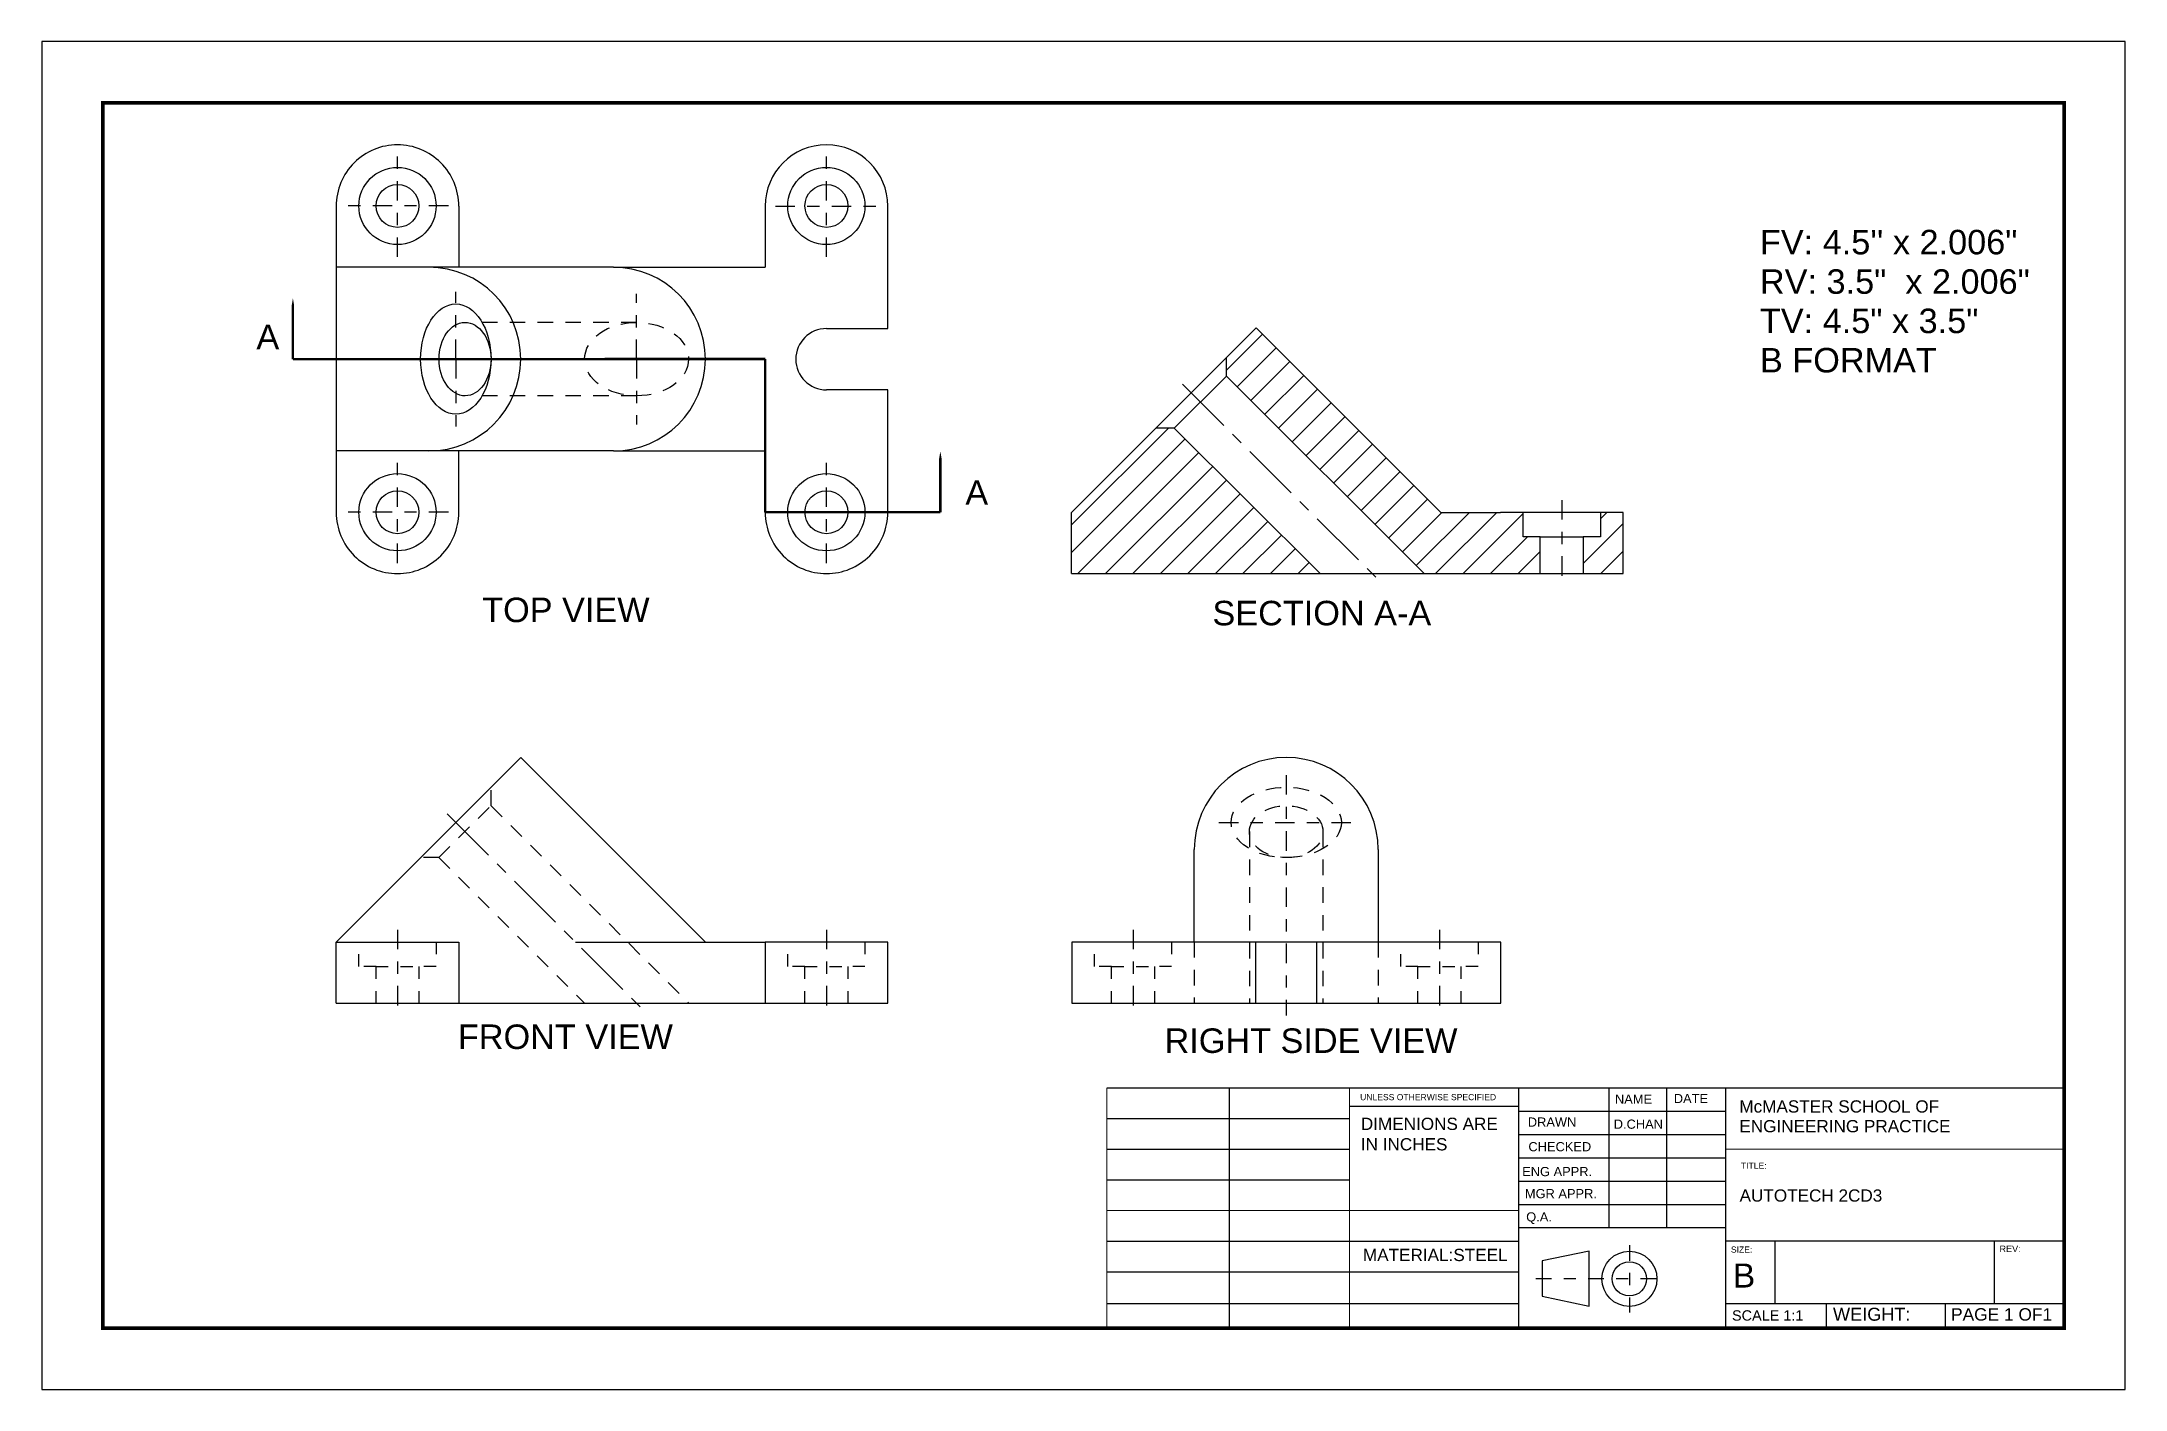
# Model space of a CAD drawing. Header units: inches. Extents: x 0 to 17, y 0 to 11.
import ezdxf
from ezdxf.enums import TextEntityAlignment as Align

# ---------------------------------------------------------------- set-up
doc = ezdxf.new("R2010")
doc.units = ezdxf.units.IN
doc.header["$LTSCALE"] = 0.02
for name, pattern in [('CENTER', [50.8, 31.75, -6.35, 6.35, -6.35]), ('HIDDEN', [9.525, 6.35, -3.175]), ('PHANTOM', [63.5, 31.75, -6.35, 6.35, -6.35, 6.35, -6.35])]:
    doc.linetypes.add(name, pattern=pattern)
for name, color, linetype in [('border', 80, 'Continuous'), ('center', 6, 'CENTER'), ('cut', 1, 'PHANTOM'), ('hidden', 2, 'HIDDEN'), ('solid', 3, 'Continuous'), ('text', 40, 'Continuous')]:
    doc.layers.add(name, color=color, linetype=linetype)
doc.styles.get("Standard").update_dxf_attribs({"font": 'arial.ttf'})

msp = doc.modelspace()

# ---------------------------------------------------------------- hatches: boundary and pattern name
at = {"layer": 'solid'}
h = msp.add_hatch(dxfattribs=at)
h.set_pattern_fill('ANSI31', color=4, scale=0.05)
h.paths.add_polyline_path([(9.909, 8.664), (9.666, 8.421), (9.666, 8.271), (11.279, 6.658), (12.227, 6.658), (12.227, 6.958), (12.087, 6.958), (12.087, 7.158), (11.902, 7.158), (11.415, 7.158)])
h.paths.add_polyline_path([(12.903, 7.158), (12.717, 7.158), (12.717, 6.958), (12.577, 6.958), (12.577, 6.658), (12.903, 6.658)])
h = msp.add_hatch(dxfattribs=at)
h.set_pattern_fill('ANSI31', color=4, scale=0.05)
h.paths.add_polyline_path([(9.241, 7.846), (9.091, 7.846), (8.403, 7.158), (8.403, 6.658), (10.43, 6.658)])

# ---------------------------------------------------------------- linework, layer by layer
msp.add_line((2.903, 10.158), (2.903, 10.158))
at = {"layer": 'border'}
for p, q in [((9.69, 0.5), (9.69, 2.46)), ((12.79, 1.32), (12.79, 2.46)), ((13.26, 1.32), (13.26, 2.46)), ((8.69, 2.21), (10.67, 2.21)), ((10.67, 2.31), (12.05, 2.31)), ((12.05, 2.27), (13.74, 2.27)), ((12.05, 2.08), (13.74, 2.08)), ((8.69, 1.96), (10.67, 1.96)), ((12.05, 1.89), (13.74, 1.89)), ((8.69, 1.71), (10.67, 1.71)), ((12.05, 1.7), (13.74, 1.7)), ((12.05, 1.51), (13.74, 1.51)), ((8.69, 1.21), (12.05, 1.21)), ((14.14, 1.21), (14.14, 0.7)), ((15.93, 1.21), (15.93, 0.7)), ((12.626, 1.127), (12.241, 1.05)), ((12.241, 1.05), (12.241, 0.76)), ((12.626, 0.678), (12.626, 1.127)), ((8.69, 0.96), (12.05, 0.96)), ((8.69, 0.7), (12.05, 0.7)), ((12.241, 0.76), (12.626, 0.678)), ((13.74, 0.7), (16.5, 0.7)), ((14.56, 0.7), (14.56, 0.5)), ((15.53, 0.7), (15.53, 0.5))]:
    msp.add_line(p, q, dxfattribs=at)
at = {"layer": 'border', "linetype": 'CENTER', "ltscale": 0.2}
for p, q in [((12.954, 1.177), (12.954, 0.628)), ((12.191, 0.905), (13.229, 0.905))]:
    msp.add_line(p, q, dxfattribs=at)
at = {"layer": 'border'}
msp.add_lwpolyline([(0, 0), (17, 0), (17, 11), (0, 11)], close=True, dxfattribs=at)
at = {"layer": 'border', "const_width": 0.03}
msp.add_lwpolyline([(0.5, 0.5), (16.5, 0.5), (16.5, 10.5), (0.5, 10.5)], close=True, dxfattribs=at)
at = {"layer": 'border', "const_width": 0.01}
for points in [[(8.69, 0.5), (8.69, 2.46)], [(8.69, 2.46), (16.5, 2.46)], [(10.67, 0.5), (10.67, 2.46)], [(12.05, 0.5), (12.05, 2.46)], [(13.74, 0.5), (13.74, 2.46)], [(16.5, 2.46), (16.5, 0.5)], [(13.74, 1.96), (16.5, 1.96)], [(8.69, 1.46), (12.05, 1.46)], [(12.05, 1.32), (13.74, 1.32)], [(13.74, 1.21), (16.5, 1.21)], [(16.5, 0.5), (8.69, 0.5)]]:
    msp.add_lwpolyline(points, dxfattribs=at)
at = {"layer": 'border'}
for radius in [0.225, 0.14]:
    msp.add_circle((12.954, 0.902), radius, dxfattribs=at)
at = {"layer": 'center', "ltscale": 0.25}
for p, q in [((2.903, 9.244), (2.903, 10.074)), ((6.402, 9.244), (6.402, 10.074)), ((3.318, 9.659), (2.488, 9.659)), ((5.987, 9.658), (6.817, 9.658)), ((3.379, 8.409), (3.379, 8.959)), ((4.854, 8.409), (4.854, 8.943)), ((3.379, 8.409), (2.992, 8.409)), ((3.379, 8.409), (3.378, 7.859)), ((3.379, 8.409), (4.331, 8.409)), ((4.854, 8.409), (4.331, 8.409)), ((4.854, 8.409), (5.378, 8.409)), ((4.854, 8.409), (4.854, 7.875)), ((2.903, 6.744), (2.903, 7.574)), ((6.403, 6.744), (6.403, 7.574)), ((3.318, 7.159), (2.488, 7.159)), ((6.817, 7.159), (5.987, 7.159)), ((12.402, 7.258), (12.402, 6.558)), ((10.154, 5.014), (10.154, 3.051)), ((9.605, 4.627), (10.704, 4.627)), ((2.903, 3.751), (2.903, 3.051)), ((6.402, 3.751), (6.402, 3.051)), ((8.904, 3.751), (8.904, 3.051)), ((11.404, 3.751), (11.404, 3.051))]:
    msp.add_line(p, q, dxfattribs=at)
at = {"layer": 'center', "ltscale": 0.75}
for p, q in [((9.308, 8.204), (10.954, 6.558)), ((3.308, 4.698), (4.954, 3.051))]:
    msp.add_line(p, q, dxfattribs=at)
at = {"layer": 'cut'}
for points in [[(2.05, 8.408, 0.02, 0.02, 0), (2.05, 8.609, 0.1, 0, 0), (2.05, 8.906, 0, 0, 0)], [(7.332, 7.159, 0.02, 0.02, 0), (7.332, 7.361, 0.1, 0, 0), (7.332, 7.657, 0, 0, 0)]]:
    msp.add_lwpolyline(points, format="xyseb", dxfattribs=at)
at = {"layer": 'cut', "ltscale": 0.5, "const_width": 0.02}
for points in [[(2.05, 8.408), (5.903, 8.41)], [(5.903, 8.41), (5.903, 7.159)], [(5.903, 7.159), (7.332, 7.159)]]:
    msp.add_lwpolyline(points, dxfattribs=at)
at = {"layer": 'hidden'}
for p, q in [((4.854, 8.709), (3.593, 8.709)), ((4.854, 8.109), (3.593, 8.109)), ((3.241, 4.34), (3.666, 4.764)), ((3.666, 4.764), (3.666, 4.914)), ((3.666, 4.764), (5.279, 3.151)), ((9.854, 4.552), (9.854, 3.151)), ((10.454, 4.552), (10.454, 3.151)), ((3.241, 4.34), (3.091, 4.34)), ((3.241, 4.34), (4.43, 3.151)), ((9.404, 3.651), (9.404, 3.151)), ((10.904, 3.651), (10.904, 3.151))]:
    msp.add_line(p, q, dxfattribs=at)
at = {"layer": 'hidden', "ltscale": 0.5}
for p, q in [((2.588, 3.451), (2.588, 3.651)), ((3.218, 3.651), (3.218, 3.451)), ((6.087, 3.451), (6.087, 3.651)), ((6.717, 3.651), (6.717, 3.451)), ((8.589, 3.451), (8.589, 3.651)), ((9.219, 3.651), (9.219, 3.451)), ((11.089, 3.451), (11.089, 3.651)), ((11.719, 3.651), (11.719, 3.451)), ((2.728, 3.451), (2.588, 3.451)), ((2.728, 3.151), (2.728, 3.451)), ((2.728, 3.451), (3.078, 3.451)), ((3.218, 3.451), (3.078, 3.451)), ((3.078, 3.451), (3.078, 3.151)), ((6.227, 3.451), (6.087, 3.451)), ((6.227, 3.151), (6.227, 3.451)), ((6.227, 3.451), (6.577, 3.451)), ((6.717, 3.451), (6.577, 3.451)), ((6.577, 3.451), (6.577, 3.151)), ((8.729, 3.451), (8.589, 3.451)), ((8.729, 3.151), (8.729, 3.451)), ((8.729, 3.451), (9.079, 3.451)), ((9.219, 3.451), (9.079, 3.451)), ((9.079, 3.451), (9.079, 3.151)), ((11.229, 3.451), (11.089, 3.451)), ((11.229, 3.151), (11.229, 3.451)), ((11.229, 3.451), (11.579, 3.451)), ((11.719, 3.451), (11.579, 3.451)), ((11.579, 3.451), (11.579, 3.151))]:
    msp.add_line(p, q, dxfattribs=at)
at = {"layer": 'hidden'}
for centre, major_axis, ratio in [((4.854, 8.409), (0.424, 0), 0.707107), ((10.154, 4.627), (0.45, 0), 0.638062), ((10.154, 4.552), (-0.3, 0), 0.707107)]:
    msp.add_ellipse(centre, major_axis=major_axis, ratio=ratio, dxfattribs=at)
at = {"layer": 'solid'}
for p, q in [((6.403, 10.158), (6.403, 10.158)), ((2.403, 9.658), (2.403, 7.158)), ((3.403, 9.658), (3.403, 9.159)), ((5.903, 9.658), (5.903, 9.159)), ((6.903, 8.658), (6.903, 9.658)), ((3.159, 9.159), (2.403, 9.159)), ((3.403, 9.159), (3.159, 9.159)), ((4.665, 9.159), (3.403, 9.159)), ((4.665, 9.159), (5.903, 9.159)), ((6.403, 8.658), (6.903, 8.658)), ((9.379, 8.133), (9.909, 8.664)), ((9.909, 8.664), (11.415, 7.158)), ((3.909, 8.409), (3.909, 8.409)), ((5.415, 8.409), (5.415, 8.409)), ((9.666, 8.271), (9.666, 8.421)), ((9.241, 7.846), (9.666, 8.271)), ((9.666, 8.271), (11.279, 6.658)), ((6.903, 8.158), (6.403, 8.158)), ((6.903, 7.158), (6.903, 8.158)), ((8.403, 7.158), (9.379, 8.133)), ((9.241, 7.846), (9.091, 7.846)), ((9.241, 7.846), (10.43, 6.658)), ((3.403, 7.659), (2.403, 7.659)), ((3.403, 7.158), (3.403, 7.659)), ((4.665, 7.659), (3.403, 7.659)), ((4.665, 7.659), (5.903, 7.659)), ((5.903, 7.158), (5.903, 7.659)), ((8.403, 6.658), (8.403, 7.158)), ((11.415, 7.158), (11.902, 7.158)), ((12.903, 7.158), (11.902, 7.158)), ((12.903, 6.658), (12.903, 7.158)), ((12.227, 6.958), (12.577, 6.958)), ((2.903, 6.658), (2.903, 6.658)), ((6.403, 6.658), (6.403, 6.658)), ((8.403, 6.658), (12.903, 6.658)), ((3.379, 4.627), (3.909, 5.158)), ((3.909, 5.158), (5.415, 3.651)), ((10.154, 5.157), (10.154, 5.157)), ((2.403, 3.651), (3.379, 4.627)), ((9.404, 3.651), (9.404, 4.407)), ((10.904, 4.407), (10.904, 3.651)), ((2.403, 3.151), (2.403, 3.651)), ((2.403, 3.651), (3.403, 3.651)), ((3.403, 3.651), (3.403, 3.151)), ((4.354, 3.651), (5.902, 3.651)), ((6.903, 3.651), (5.902, 3.651)), ((5.902, 3.651), (5.902, 3.151)), ((6.903, 3.151), (6.903, 3.651)), ((11.904, 3.651), (8.404, 3.651)), ((8.404, 3.651), (8.404, 3.151)), ((9.904, 3.651), (9.904, 3.151)), ((10.404, 3.151), (10.404, 3.651)), ((11.904, 3.151), (11.904, 3.651)), ((2.403, 3.151), (6.903, 3.151)), ((8.404, 3.151), (11.904, 3.151))]:
    msp.add_line(p, q, dxfattribs=at)
at = {"layer": 'solid', "ltscale": 0.5}
for p, q in [((12.087, 6.958), (12.087, 7.158)), ((12.717, 7.158), (12.717, 6.958)), ((12.227, 6.958), (12.087, 6.958)), ((12.227, 6.658), (12.227, 6.958)), ((12.717, 6.958), (12.577, 6.958)), ((12.577, 6.958), (12.577, 6.658))]:
    msp.add_line(p, q, dxfattribs=at)
at = {"layer": 'solid'}
for points in [[(3.403, 9.658, 0.414214), (2.903, 10.158, 0.414214), (2.403, 9.658)], [(2.403, 7.158, 0.414214), (2.903, 6.658, 0.414214), (3.403, 7.158)], [(5.903, 7.158, 0.414214), (6.403, 6.658, 0.414214), (6.903, 7.158)]]:
    msp.add_lwpolyline(points, format="xyb", dxfattribs=at)
for centre, radius in [((2.903, 9.659), 0.315), ((6.402, 9.659), 0.315), ((2.903, 9.659), 0.175), ((6.402, 9.659), 0.175), ((2.903, 7.159), 0.315), ((2.903, 7.159), 0.175), ((6.402, 7.159), 0.315), ((6.402, 7.159), 0.175)]:
    msp.add_circle(centre, radius, dxfattribs=at)
for centre, radius, start, end in [((6.403, 9.658), 0.5, 0, 180), ((3.159, 8.409), 0.75, 0, 90), ((4.665, 8.409), 0.75, 0, 90), ((6.403, 8.408), 0.25, 90, 270), ((3.159, 8.409), 0.75, 270, 0), ((4.665, 8.409), 0.75, 270, 0), ((10.154, 4.407), 0.75, 90, 180), ((10.154, 4.407), 0.75, 0, 90)]:
    msp.add_arc(centre, radius, start, end, dxfattribs=at)
for centre, major_axis, ratio in [((3.379, 8.409), (0, -0.45), 0.638062), ((3.454, 8.409), (-0.001, 0.3), 0.707107)]:
    msp.add_ellipse(centre, major_axis=major_axis, ratio=ratio, dxfattribs=at)

# ---------------------------------------------------------------- texts
at = {"layer": 'border'}
for s, height, p in [('NAME', 0.075, (12.836, 2.331)), ('DATE', 0.075, (13.316, 2.336)), ('DRAWN', 0.075, (12.125, 2.144)), ('McMASTER SCHOOL OF ', 0.1, (13.851, 2.259)), ('ENGINEERING PRACTICE', 0.1, (13.851, 2.098)), ('CHECKED', 0.075, (12.13, 1.943)), ('ENG APPR.', 0.075, (12.079, 1.74)), ('TITLE:', 0.05, (13.864, 1.8)), ('MGR APPR.', 0.075, (12.101, 1.56)), ('AUTOTECH 2CD3 ', 0.1, (13.853, 1.532)), ('Q.A.', 0.075, (12.112, 1.37)), ('MATERIAL:STEEL', 0.1, (10.78, 1.047)), ('SIZE:', 0.05, (13.782, 1.116)), ('B', 0.196, (13.798, 0.831)), ('REV:', 0.0527, (15.974, 1.12)), ('SCALE 1:1', 0.0843, (13.791, 0.561)), ('WEIGHT:', 0.1058, (14.615, 0.56)), ('PAGE 1 OF1', 0.1012, (15.578, 0.561))]:
    msp.add_text(s, height=height, dxfattribs=at).set_placement(p)
msp.add_text('D.CHAN', height=0.075, dxfattribs=at).set_placement((12.826, 2.202), align=Align.TOP_LEFT)
at = {"layer": 'border', "attachment_point": 1}
for s, insert, char_height in [('UNLESS OTHERWISE SPECIFIED', (10.757, 2.41), 0.05), ('DIMENIONS ARE \\PIN INCHES', (10.763, 2.217), 0.1)]:
    msp.add_mtext(s, dxfattribs=dict(at, insert=insert, char_height=char_height))
at = {"layer": 'cut'}
for p in [(1.752, 8.69), (7.536, 7.42)]:
    msp.add_text('A', height=0.2, dxfattribs=at).set_placement(p, align=Align.TOP_LEFT)
at = {"layer": 'text'}
for s, p in [('FV: 4.5\'\' x 2.006"', (14.019, 9.464)), ('RV: 3.5"  x 2.006"', (14.019, 9.142)), ('TV: 4.5" x 3.5"', (14.019, 8.821)), ('B FORMAT', (14.019, 8.5)), ('TOP VIEW', (3.594, 6.462)), ('SECTION A-A', (9.552, 6.436)), ('FRONT VIEW', (3.396, 2.978)), ('RIGHT SIDE VIEW', (9.161, 2.946))]:
    msp.add_text(s, height=0.2, dxfattribs=at).set_placement(p, align=Align.TOP_LEFT)

doc.saveas('drawing.dxf')
